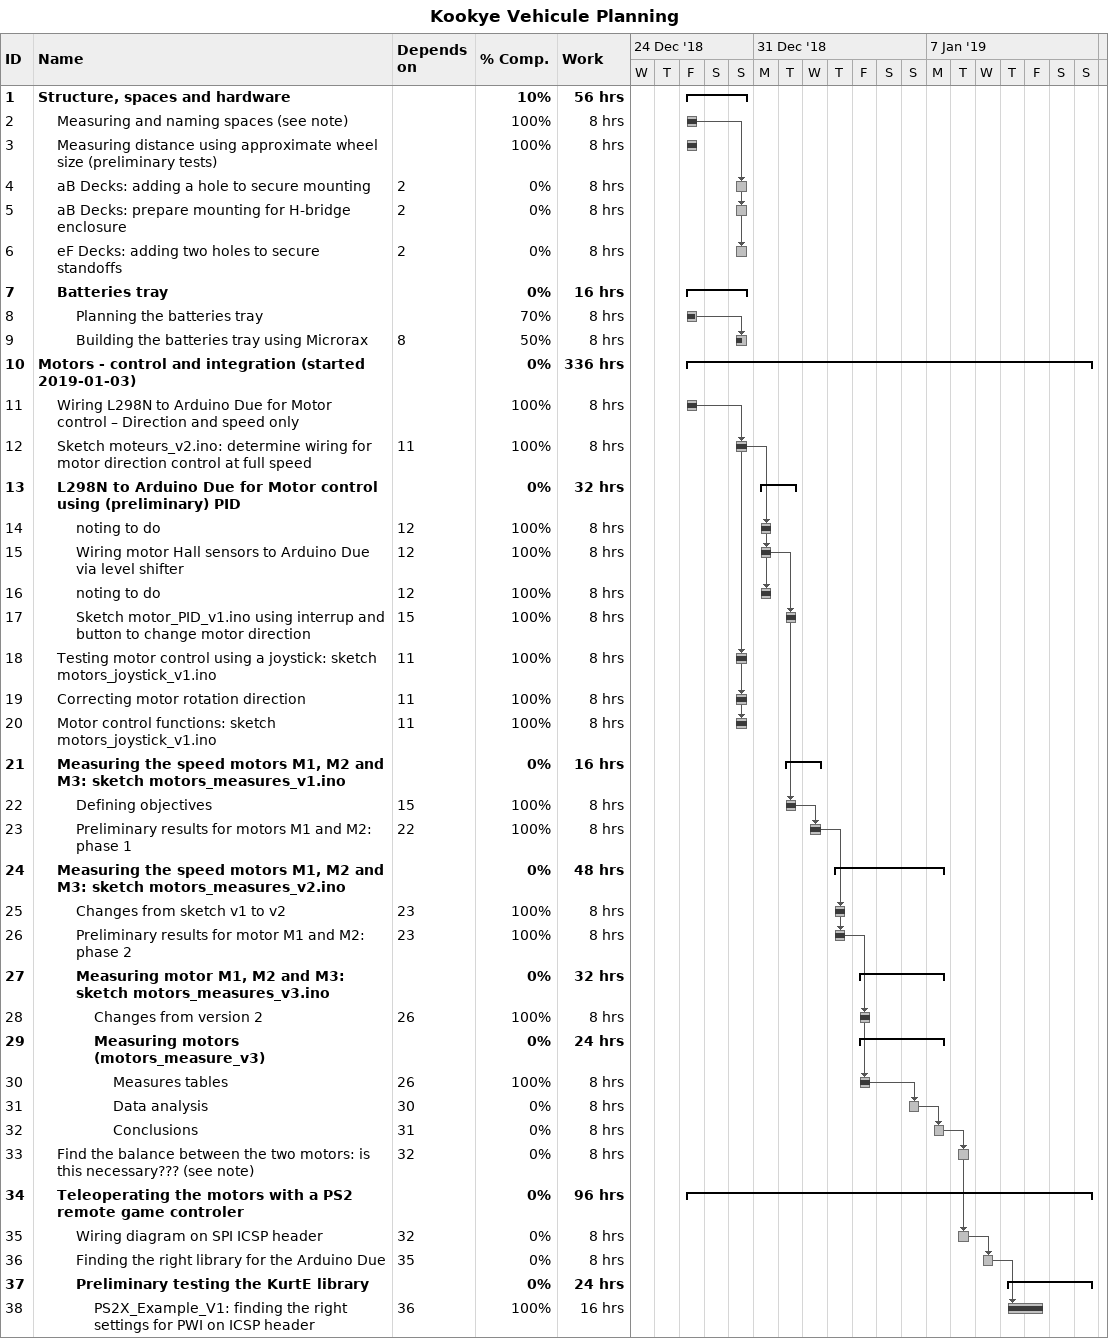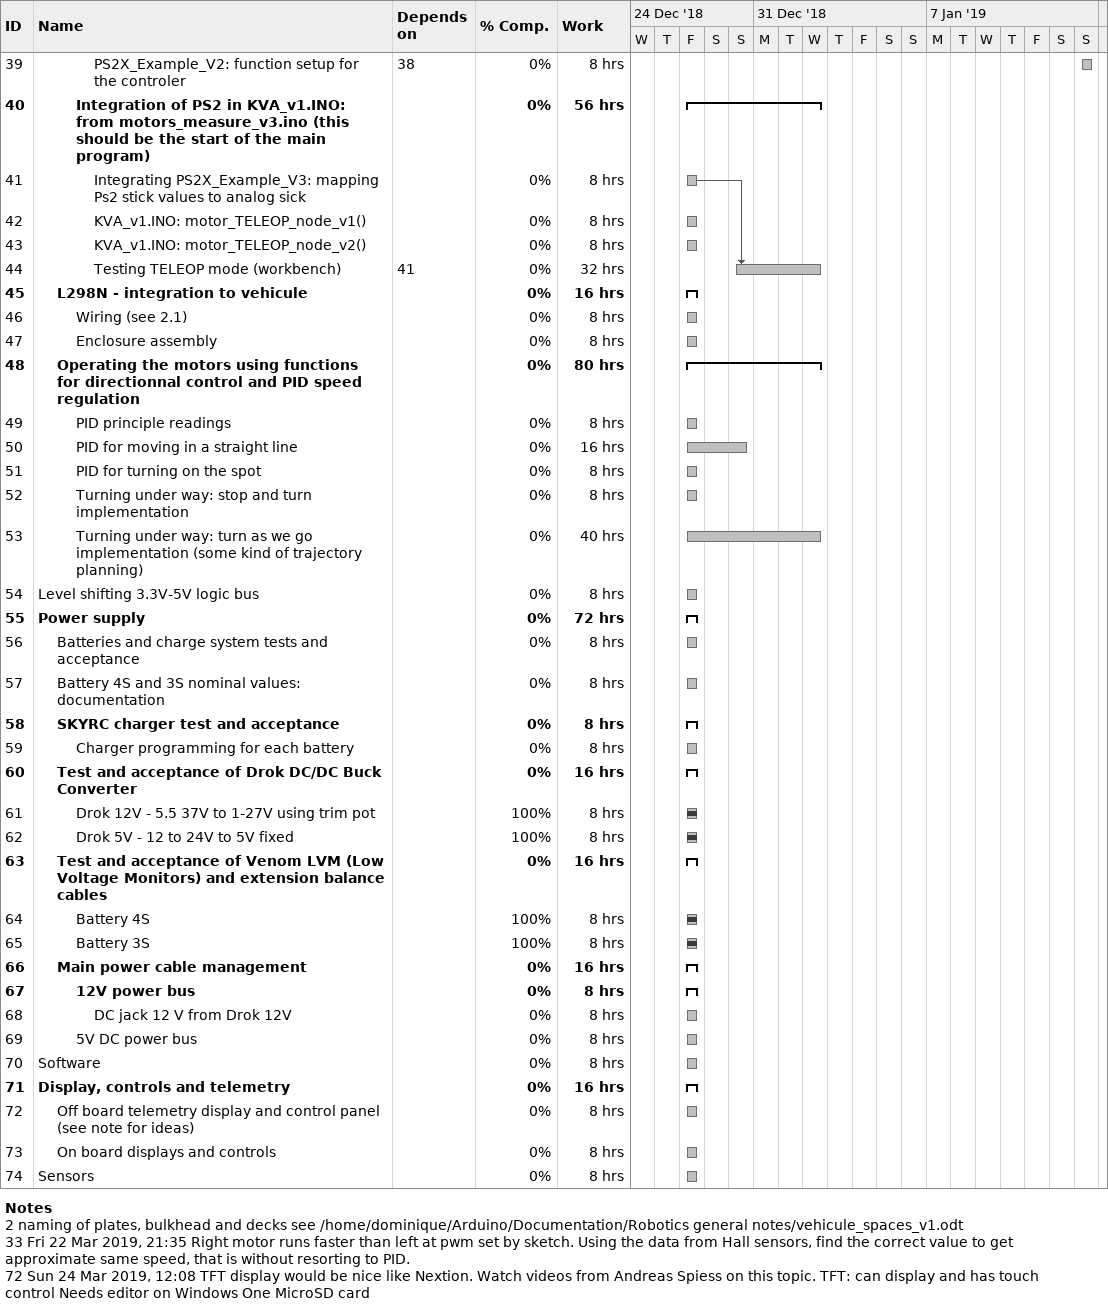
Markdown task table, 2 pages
Kookye Vehicule Planning

| ID | Level | Task | Start | Finish | Predecessors | % complete | Work (h) |
|---|---|---|---|---|---|---|---|
| 1 | 1 | **Structure, spaces and hardware** | 2018-12-28 | 2018-12-30 |  | 10 | 56 |
| 2 | 2 | Measuring and naming spaces (see note) | 2018-12-28 | 2018-12-28 |  | 100 | 8 |
| 3 | 2 | Measuring distance using approximate wheel size (preliminary tests) | 2018-12-28 | 2018-12-28 |  | 100 | 8 |
| 4 | 2 | aB Decks: adding a hole to secure mounting | 2018-12-30 | 2018-12-30 | 2 | 0 | 8 |
| 5 | 2 | aB Decks: prepare mounting for H-bridge enclosure | 2018-12-30 | 2018-12-30 | 2 | 0 | 8 |
| 6 | 2 | eF Decks: adding two holes to secure standoffs | 2018-12-30 | 2018-12-30 | 2 | 0 | 8 |
| 7 | 2 | **Batteries tray** | 2018-12-28 | 2018-12-30 |  | 0 | 16 |
| 8 | 3 | Planning the batteries tray | 2018-12-28 | 2018-12-28 |  | 70 | 8 |
| 9 | 3 | Building the batteries tray using Microrax | 2018-12-30 | 2018-12-30 | 8 | 50 | 8 |
| 10 | 1 | **Motors - control and integration (started 2019-01-03)** | 2018-12-28 | 2019-01-13 |  | 0 | 336 |
| 11 | 2 | Wiring L298N to Arduino Due for Motor control – Direction and speed only | 2018-12-28 | 2018-12-28 |  | 100 | 8 |
| 12 | 2 | Sketch moteurs_v2.ino: determine wiring for motor direction control at full speed | 2018-12-30 | 2018-12-30 | 11 | 100 | 8 |
| 13 | 2 | **L298N to Arduino Due for Motor control using (preliminary) PID** | 2018-12-31 | 2019-01-01 |  | 0 | 32 |
| 14 | 3 | noting to do | 2018-12-31 | 2018-12-31 | 12 | 100 | 8 |
| 15 | 3 | Wiring motor Hall sensors to Arduino Due via level shifter | 2018-12-31 | 2018-12-31 | 12 | 100 | 8 |
| 16 | 3 | noting to do | 2018-12-31 | 2018-12-31 | 12 | 100 | 8 |
| 17 | 3 | Sketch motor_PID_v1.ino using interrup and button to change motor direction | 2019-01-01 | 2019-01-01 | 15 | 100 | 8 |
| 18 | 2 | Testing motor control using a joystick: sketch motors_joystick_v1.ino | 2018-12-30 | 2018-12-30 | 11 | 100 | 8 |
| 19 | 2 | Correcting motor rotation direction | 2018-12-30 | 2018-12-30 | 11 | 100 | 8 |
| 20 | 2 | Motor control functions: sketch motors_joystick_v1.ino | 2018-12-30 | 2018-12-30 | 11 | 100 | 8 |
| 21 | 2 | **Measuring the speed motors M1, M2 and M3: sketch motors_measures_v1.ino** | 2019-01-01 | 2019-01-02 |  | 0 | 16 |
| 22 | 3 | Defining objectives | 2019-01-01 | 2019-01-01 | 15 | 100 | 8 |
| 23 | 3 | Preliminary results for motors M1 and M2: phase 1 | 2019-01-02 | 2019-01-02 | 22 | 100 | 8 |
| 24 | 2 | **Measuring the speed motors M1, M2 and M3: sketch motors_measures_v2.ino** | 2019-01-03 | 2019-01-07 |  | 0 | 48 |
| 25 | 3 | Changes from sketch v1 to v2 | 2019-01-03 | 2019-01-03 | 23 | 100 | 8 |
| 26 | 3 | Preliminary results for motor M1 and M2: phase 2 | 2019-01-03 | 2019-01-03 | 23 | 100 | 8 |
| 27 | 3 | **Measuring motor M1, M2 and M3: sketch motors_measures_v3.ino** | 2019-01-04 | 2019-01-07 |  | 0 | 32 |
| 28 | 4 | Changes from version 2 | 2019-01-04 | 2019-01-04 | 26 | 100 | 8 |
| 29 | 4 | **Measuring motors (motors_measure_v3)** | 2019-01-04 | 2019-01-07 |  | 0 | 24 |
| 30 | 5 | Measures tables | 2019-01-04 | 2019-01-04 | 26 | 100 | 8 |
| 31 | 5 | Data analysis | 2019-01-06 | 2019-01-06 | 30 | 0 | 8 |
| 32 | 5 | Conclusions | 2019-01-07 | 2019-01-07 | 31 | 0 | 8 |
| 33 | 2 | Find the balance between the two motors: is this necessary??? (see note) | 2019-01-08 | 2019-01-08 | 32 | 0 | 8 |
| 34 | 2 | **Teleoperating the motors with a PS2 remote game controler** | 2018-12-28 | 2019-01-13 |  | 0 | 96 |
| 35 | 3 | Wiring diagram on SPI ICSP header | 2019-01-08 | 2019-01-08 | 32 | 0 | 8 |
| 36 | 3 | Finding the right library for the Arduino Due | 2019-01-09 | 2019-01-09 | 35 | 0 | 8 |
| 37 | 3 | **Preliminary testing the KurtE library** | 2019-01-10 | 2019-01-13 |  | 0 | 24 |
| 38 | 4 | PS2X_Example_V1: finding the right settings for PWI on ICSP header | 2019-01-10 | 2019-01-11 | 36 | 100 | 16 |
| 39 | 4 | PS2X_Example_V2: function setup for the controler | 2019-01-13 | 2019-01-13 | 38 | 0 | 8 |
| 40 | 3 | **Integration of PS2 in KVA_v1.INO: from motors_measure_v3.ino (this should be the start of the main program)** | 2018-12-28 | 2019-01-02 |  | 0 | 56 |
| 41 | 4 | Integrating PS2X_Example_V3: mapping Ps2 stick values to analog sick | 2018-12-28 | 2018-12-28 |  | 0 | 8 |
| 42 | 4 | KVA_v1.INO: motor_TELEOP_node_v1() | 2018-12-28 | 2018-12-28 |  | 0 | 8 |
| 43 | 4 | KVA_v1.INO: motor_TELEOP_node_v2() | 2018-12-28 | 2018-12-28 |  | 0 | 8 |
| 44 | 4 | Testing TELEOP mode (workbench) | 2018-12-30 | 2019-01-02 | 41 | 0 | 32 |
| 45 | 2 | **L298N - integration to vehicule** | 2018-12-28 | 2018-12-28 |  | 0 | 16 |
| 46 | 3 | Wiring (see 2.1) | 2018-12-28 | 2018-12-28 |  | 0 | 8 |
| 47 | 3 | Enclosure assembly | 2018-12-28 | 2018-12-28 |  | 0 | 8 |
| 48 | 2 | **Operating the motors using functions for directionnal control and PID speed regulation** | 2018-12-28 | 2019-01-02 |  | 0 | 80 |
| 49 | 3 | PID principle readings | 2018-12-28 | 2018-12-28 |  | 0 | 8 |
| 50 | 3 | PID for moving in a straight line | 2018-12-28 | 2018-12-30 |  | 0 | 16 |
| 51 | 3 | PID for turning on the spot | 2018-12-28 | 2018-12-28 |  | 0 | 8 |
| 52 | 3 | Turning under way: stop and turn implementation | 2018-12-28 | 2018-12-28 |  | 0 | 8 |
| 53 | 3 | Turning under way: turn as we go implementation (some kind of trajectory planning) | 2018-12-28 | 2019-01-02 |  | 0 | 40 |
| 54 | 1 | Level shifting 3.3V-5V logic bus | 2018-12-28 | 2018-12-28 |  | 0 | 8 |
| 55 | 1 | **Power supply** | 2018-12-28 | 2018-12-28 |  | 0 | 72 |
| 56 | 2 | Batteries and charge system tests and acceptance | 2018-12-28 | 2018-12-28 |  | 0 | 8 |
| 57 | 2 | Battery 4S and 3S nominal values: documentation | 2018-12-28 | 2018-12-28 |  | 0 | 8 |
| 58 | 2 | **SKYRC charger test and acceptance** | 2018-12-28 | 2018-12-28 |  | 0 | 8 |
| 59 | 3 | Charger programming for each battery | 2018-12-28 | 2018-12-28 |  | 0 | 8 |
| 60 | 2 | **Test and acceptance of Drok DC/DC Buck Converter** | 2018-12-28 | 2018-12-28 |  | 0 | 16 |
| 61 | 3 | Drok 12V - 5.5 37V to 1-27V using trim pot | 2018-12-28 | 2018-12-28 |  | 100 | 8 |
| 62 | 3 | Drok 5V - 12 to 24V to 5V fixed | 2018-12-28 | 2018-12-28 |  | 100 | 8 |
| 63 | 2 | **Test and acceptance of Venom LVM (Low Voltage Monitors) and extension balance cables** | 2018-12-28 | 2018-12-28 |  | 0 | 16 |
| 64 | 3 | Battery 4S | 2018-12-28 | 2018-12-28 |  | 100 | 8 |
| 65 | 3 | Battery 3S | 2018-12-28 | 2018-12-28 |  | 100 | 8 |
| 66 | 2 | **Main power cable management** | 2018-12-28 | 2018-12-28 |  | 0 | 16 |
| 67 | 3 | **12V power bus** | 2018-12-28 | 2018-12-28 |  | 0 | 8 |
| 68 | 4 | DC jack 12 V from Drok 12V | 2018-12-28 | 2018-12-28 |  | 0 | 8 |
| 69 | 3 | 5V DC power bus | 2018-12-28 | 2018-12-28 |  | 0 | 8 |
| 70 | 1 | Software | 2018-12-28 | 2018-12-28 |  | 0 | 8 |
| 71 | 1 | **Display, controls and telemetry** | 2018-12-28 | 2018-12-28 |  | 0 | 16 |
| 72 | 2 | Off board telemetry display and control panel (see note for ideas) | 2018-12-28 | 2018-12-28 |  | 0 | 8 |
| 73 | 2 | On board displays and controls | 2018-12-28 | 2018-12-28 |  | 0 | 8 |
| 74 | 1 | Sensors | 2018-12-28 | 2018-12-28 |  | 0 | 8 |

Notes
- 2: naming of plates, bulkhead and decks see /home/dominique/Arduino/Documentation/Robotics general notes/vehicule_spaces_v1.odt
- 33: Fri 22 Mar 2019, 21:35 Right motor runs faster than left at pwm set by sketch. Using the data from Hall sensors, find the correct value to get approximate same speed, that is without resorting to PID.
- 72: Sun 24 Mar 2019, 12:08 TFT display would be nice like Nextion. Watch videos from Andreas Spiess on this topic. TFT: can display and has touch control Needs editor on Windows One MicroSD card
